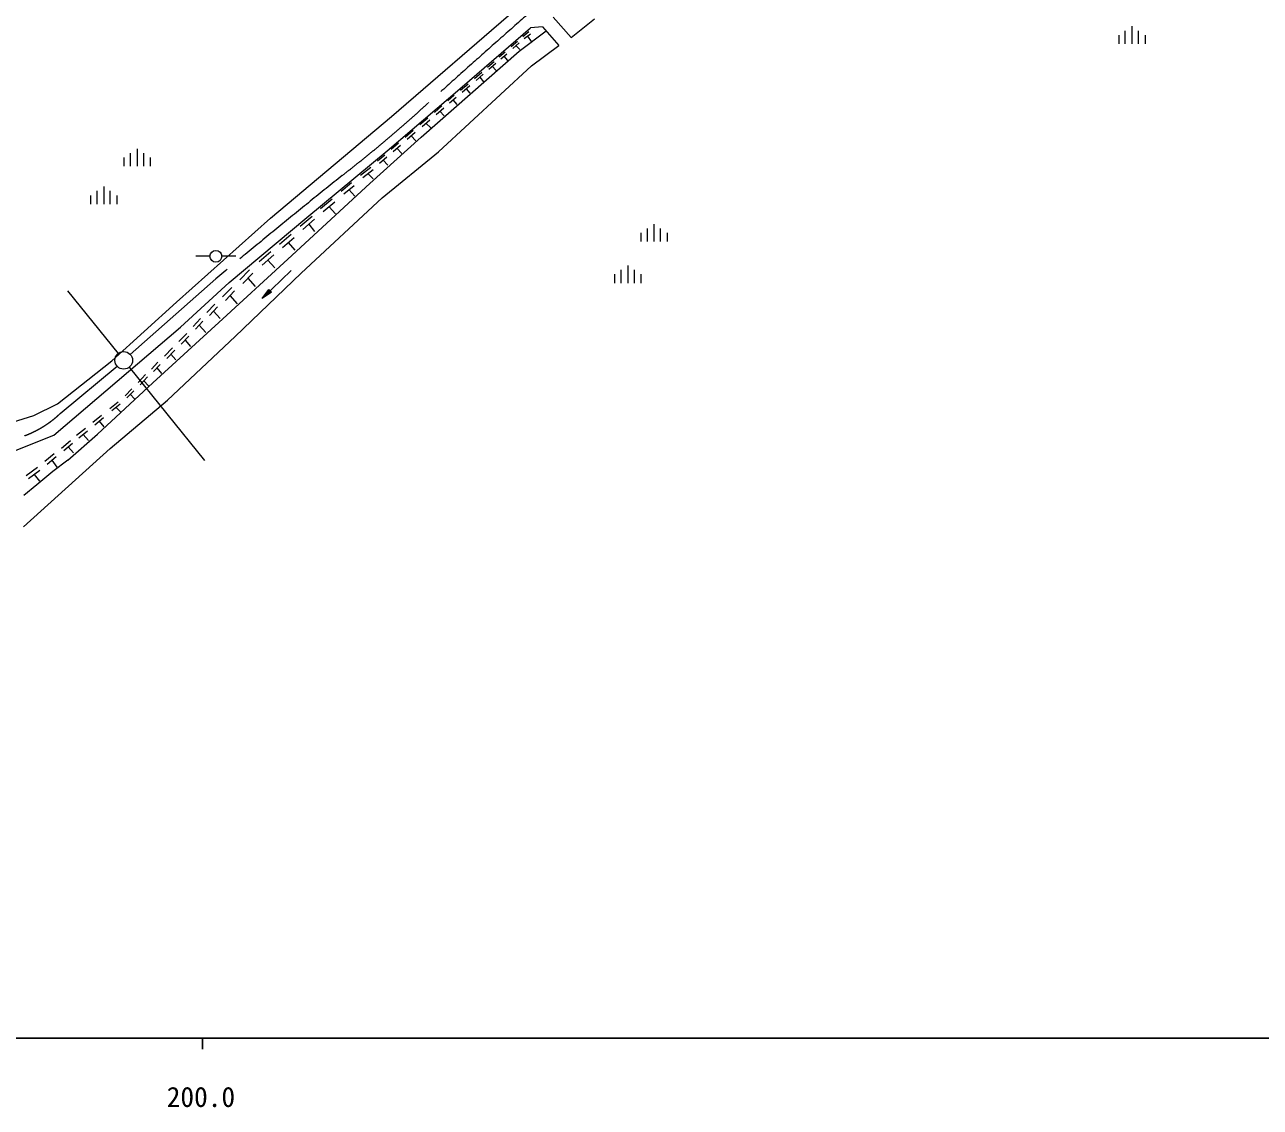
# Model space of a CAD drawing. Units: millimetres, scale not verified. Extents: x 40000 to 680000, y 20000 to 380000.
# Drawn here: x 251791 to 364358, y 198715 to 297342 of the extents above; entities that cross this region are included whole.
import ezdxf
from ezdxf.enums import TextEntityAlignment as Align

# ---------------------------------------------------------------- set-up
doc = ezdxf.new("R2010")
doc.units = ezdxf.units.MM
doc.header["$LTSCALE"] = 1000
doc.linetypes.add('CHAIN', pattern=[18.5, 12, -1.5, 3.5, -1.5])
for name, color, linetype, lineweight in [('M-BGD', 7, 'Continuous', 13), ('M-BMK', 2, 'CHAIN', 13), ('M-BMK-SRVR', 3, 'Continuous', 13), ('M-TTL-BAND', 7, 'Continuous', 25)]:
    doc.layers.add(name, color=color, linetype=linetype, lineweight=lineweight)
doc.styles.add('ＭＳ ゴシック', font='')
doc.styles.get('ＭＳ ゴシック').set_extended_font_data('MS Gothic')

# ---------------------------------------------------------------- blocks, each defined once
blk = doc.blocks.new('牧草地')
at = {"color": 7, "linetype": 'Continuous', "lineweight": 13}
for p, q in [((-0.75, 0), (-0.75, 1.5)), ((0, 2), (0, 0)), ((0.75, 0), (0.75, 1.5)), ((-1.5, 1), (-1.5, 0)), ((1.5, 1), (1.5, 0))]:
    blk.add_line(p, q, dxfattribs=at)

msp = doc.modelspace()

# ---------------------------------------------------------------- hatches: boundary and pattern name
at = {"layer": 'M-BGD'}
msp.add_hatch(color=256, dxfattribs=at).paths.add_polyline_path([(273434, 272393), (274036, 273209), (274268, 272970)])

# ---------------------------------------------------------------- linework, layer by layer
for p, q in [((285217, 288981), (296550, 298754)), ((299946, 298016), (301563, 296172)), ((301563, 296172), (303710, 297876)), ((291642, 291692), (297885, 297056)), ((296839, 294946), (299301, 296779)), ((297173, 296267), (297725, 296717)), ((297309, 296072), (297861, 296523)), ((297585, 296298), (297927, 295808)), ((298968, 297159), (297885, 297056)), ((298968, 297159), (300459, 295459)), ((287921, 287088), (296839, 294946)), ((296099, 295346), (296676, 295852)), ((296254, 295187), (296831, 295693)), ((296543, 295440), (296904, 295069)), ((297960, 293599), (300459, 295459)), ((293943, 293473), (294555, 294002)), ((294088, 293306), (294700, 293836)), ((295019, 294410), (295557, 294867)), ((295164, 294244), (295702, 294701)), ((295433, 294473), (295773, 294086)), ((289494, 285751), (297960, 293599)), ((292776, 292440), (293423, 293005)), ((292919, 292268), (293566, 292833)), ((294394, 293571), (294733, 293182)), ((284801, 285857), (291642, 291692)), ((291508, 291368), (292202, 291968)), ((291655, 291197), (292349, 291797)), ((293243, 292550), (293577, 292147)), ((290347, 290416), (290932, 290913)), ((290503, 290236), (291088, 290734)), ((290796, 290485), (291159, 290067)), ((292002, 291497), (292346, 291099)), ((289111, 289350), (289805, 289938)), ((289278, 289169), (289972, 289758)), ((289625, 289463), (290014, 289042)), ((274172, 279722), (285217, 288981)), ((287804, 288249), (288521, 288849)), ((287990, 288071), (288708, 288671)), ((288349, 288371), (288784, 287954)), ((283219, 282884), (287921, 287088)), ((286460, 287105), (287190, 287740)), ((286645, 286908), (287374, 287544)), ((287009, 287226), (287439, 286769)), ((285171, 286007), (285836, 286592)), ((285362, 285797), (286028, 286382)), ((285695, 286090), (286142, 285601)), ((277502, 279771), (284801, 285857)), ((283923, 284939), (284589, 285497)), ((284113, 284734), (284778, 285292)), ((284369, 281564), (289494, 285751)), ((284445, 285013), (284887, 284534)), ((282398, 283629), (283316, 284371)), ((282606, 283416), (283524, 284157)), ((283065, 283786), (283550, 283287)), ((275778, 275973), (283219, 282884)), ((280623, 282183), (281576, 282960)), ((280852, 281932), (281805, 282709)), ((276979, 274700), (284369, 281564)), ((278752, 280596), (279799, 281476)), ((281329, 282320), (281864, 281735)), ((278997, 280319), (280044, 281199)), ((279520, 280759), (280092, 280113)), ((265610, 272064), (274172, 279722)), ((270432, 273845), (277502, 279771)), ((276891, 278978), (277973, 279907)), ((277122, 278693), (278205, 279623)), ((275002, 277346), (276073, 278252)), ((277664, 279158), (278204, 278495)), ((275263, 277050), (276334, 277956)), ((275799, 277503), (276407, 276812)), ((268668, 276249), (267375, 276249)), ((269469, 270198), (275778, 275973)), ((271037, 276249), (269744, 276249)), ((273143, 275755), (274202, 276672)), ((273417, 275445), (274476, 276363)), ((273947, 275904), (274587, 275181)), ((270962, 268934), (276979, 274700)), ((271375, 274097), (272281, 275026)), ((271662, 273774), (272568, 274703)), ((273434, 272393), (276061, 274941)), ((265970, 269795), (270432, 273845)), ((272115, 274239), (272789, 273483)), ((269818, 272536), (270654, 273395)), ((270075, 272230), (270911, 273089)), ((270493, 272660), (271132, 271900)), ((259738, 266726), (265610, 272064)), ((268374, 271120), (269120, 271893)), ((268616, 270856), (269362, 271629)), ((263474, 264712), (269469, 270198)), ((267134, 269857), (267813, 270576)), ((267353, 269611), (268032, 270331)), ((268989, 271242), (269610, 270562)), ((254439, 259934), (265970, 269795)), ((265843, 268482), (266549, 269223)), ((267693, 269971), (268291, 269302)), ((264807, 263145), (270962, 268934)), ((266051, 268237), (266757, 268978)), ((266404, 268607), (266889, 268035)), ((264523, 267156), (265264, 267909)), ((264725, 266941), (265466, 267694)), ((265096, 267317), (265567, 266814)), ((254780, 262814), (259738, 266726)), ((263330, 265976), (263929, 266601)), ((263519, 265760), (264118, 266385)), ((263819, 266072), (264261, 265568)), ((258411, 260048), (263474, 264712)), ((262124, 264751), (262803, 265464)), ((262309, 264547), (262988, 265260)), ((262648, 264904), (263080, 264428)), ((260944, 263539), (261556, 264163)), ((261108, 263364), (261720, 263988)), ((261414, 263676), (261799, 263269)), ((252625, 261737), (254780, 262814)), ((259559, 262373), (260301, 262973)), ((259562, 258729), (264807, 263145)), ((259737, 262192), (260478, 262792)), ((260107, 262492), (260521, 262069)), ((249211, 260695), (252625, 261737)), ((257992, 261121), (258792, 261768)), ((258176, 260903), (258976, 261550)), ((258576, 261227), (259006, 260719)), ((255711, 257663), (258411, 260048)), ((256523, 259938), (257323, 260583)), ((256723, 259700), (257524, 260346)), ((250710, 258470), (254439, 259934)), ((255140, 258779), (255951, 259450)), ((255345, 258546), (256157, 259217)), ((257124, 260023), (257592, 259468)), ((251674, 251602), (259562, 258729)), ((253635, 257588), (254469, 258280)), ((253837, 257315), (254671, 258008)), ((255751, 258881), (256232, 258337)), ((251932, 256264), (252968, 257029)), ((252136, 255995), (253172, 256760)), ((254254, 257662), (254725, 257026)), ((255711, 257663), (254365, 256638)), ((252654, 256378), (253130, 255751)), ((254365, 256638), (252901, 255425)), ((252901, 255425), (251711, 254441))]:
    msp.add_line(p, q, dxfattribs=at)
msp.add_lwpolyline([(273434, 272393), (274036, 273209), (274268, 272970)], close=True, dxfattribs=at)
msp.add_circle((269206, 276249), 538, dxfattribs=at)
at = {"layer": 'M-BMK'}
for p, q in [((261413, 267292), (269211, 274200)), ((255699, 273100), (260312, 267384)), ((255015, 261911), (260200, 266248)), ((261316, 266139), (268173, 257642))]:
    msp.add_line(p, q, dxfattribs=at)
for centre, radius, start, end in [((890677, -376636), 898466, 131.21588, 132.0809), ((204541, 381902), 124358, 307.76498, 312.49224), ((770419, -327083), 782784, 128.72708, 129.81339), ((248348, 269004), 9735, 290.71815, 313.22698)]:
    msp.add_arc(centre, radius, start, end, dxfattribs=at)
at = {"layer": 'M-BMK-SRVR'}
msp.add_circle((260814, 266761), 800, dxfattribs=at)
at = {"layer": 'M-TTL-BAND'}
for p, q in [((40000, 205000), (579000, 205000)), ((268000, 205000), (268000, 204000))]:
    msp.add_line(p, q, dxfattribs=at)

# ---------------------------------------------------------------- block references
at = {"layer": 'M-BGD', "xscale": 800, "yscale": 800}
for p in [(352662, 295595), (262033, 284441), (258990, 280998), (309116, 277585), (306734, 273801)]:
    msp.add_blockref('牧草地', p, dxfattribs=at)

# ---------------------------------------------------------------- texts
at = {"layer": 'M-TTL-BAND', "style": 'ＭＳ ゴシック'}
msp.add_text('200.0', height=1833, dxfattribs=at).set_placement((267844, 198195), align=Align.BOTTOM_CENTER)

doc.saveas('drawing.dxf')
